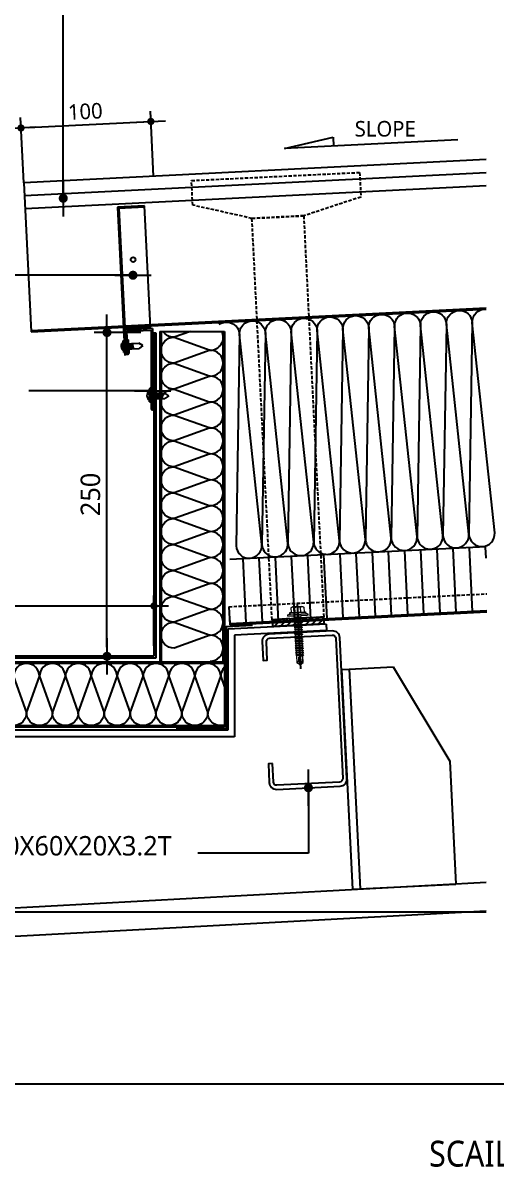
# Model space of a CAD drawing. Header units: millimetres. Extents: x -1365 to 31821, y 84 to 2865.
# Drawn here: x 26763 to 27129, y 141 to 1024 of the extents above; entities that cross this region are included whole.
import ezdxf
from ezdxf.enums import TextEntityAlignment as Align

# ---------------------------------------------------------------- set-up
doc = ezdxf.new("R2010")
doc.units = ezdxf.units.MM
doc.header["$LTSCALE"] = 10
for name, pattern in [('CEN', [62, 60, -1, 0, -1]), ('CEN-GAUN', [32.2, 30, -1, 0.2, -1]), ('HID', [0.375, 0.25, -0.125])]:
    doc.linetypes.add(name, pattern=pattern)
doc.layers.get('DEFPOINTS').update_dxf_attribs({"color": 137})
for name, color, linetype in [('0-3', 3, 'Continuous'), ('0-4', 4, 'Continuous'), ('1', 7, 'Continuous'), ('4ELE', 4, 'Continuous'), ('[]단열재', 8, 'Continuous'), ('A-ELE-9', 9, 'Continuous'), ('A-STL4', 4, 'Continuous'), ('AA-CLXK-CNTL(BLBR)', 11, 'CEN'), ('AA-SECT-STEL', 2, 'Continuous'), ('AC', 9, 'Continuous'), ('CEN', 1, 'CEN-GAUN'), ('DIM', 7, 'Continuous'), ('DIMM', 7, 'Continuous'), ('DM', 7, 'Continuous'), ('SYM-LEAD', 6, 'Continuous'), ('TEXT', 3, 'Continuous'), ('치수선', 1, 'Continuous')]:
    doc.layers.add(name, color=color, linetype=linetype)
doc.layers.add('_0', color=7, linetype='Continuous', lineweight=15)
doc.layers.add('SCREW', color=9, linetype='Continuous', lineweight=5)
doc.styles.add('돋움', font='malgun.ttf', dxfattribs={"width": 0.9})
doc.styles.add('맑은고딕', font='malgun.ttf')
doc.styles.add('스타일1', font='malgun.ttf')
doc.dimstyles.new('GAUN-10', dxfattribs={"dimscale": 10, "dimtxt": 1.5, "dimasz": 0.7, "dimexe": 1, "dimexo": 1, "dimgap": 0.5, "dimtad": 1, "dimdec": 0, "dimzin": 1, "dimdsep": 46, "dimlunit": 6, "dimtxsty": '맑은고딕', "dimblk": 'CJDOT', "dimcen": 0.09, "dimdle": 1, "dimclrd": 256, "dimclre": 256, "dimclrt": 3, "dimadec": 0, "dimazin": 0, "dimtfac": 1, "dimtdec": 0, "dimtix": 1, "dimtmove": 2, "dimatfit": 3, "dimldrblk": 'CJDOT', "dimfxl": 1, "dimtolj": 1, "dimtzin": 1, "dimarcsym": 0})
doc.dimstyles.new('GAUN-8', dxfattribs={"dimscale": 8, "dimtxt": 1.5, "dimasz": 0.7, "dimexe": 1, "dimexo": 1, "dimgap": 0.5, "dimtad": 1, "dimdec": 0, "dimzin": 1, "dimdsep": 46, "dimlunit": 6, "dimtxsty": '맑은고딕', "dimblk": 'CJDOT', "dimcen": 0.09, "dimdle": 1, "dimclrd": 256, "dimclre": 256, "dimclrt": 3, "dimadec": 0, "dimazin": 0, "dimtfac": 1, "dimtdec": 0, "dimtix": 1, "dimtmove": 2, "dimatfit": 3, "dimfxl": 1, "dimtolj": 1, "dimtzin": 1, "dimarcsym": 0})

# ---------------------------------------------------------------- blocks, each defined once
blk = doc.blocks.new('B4')
at = {"layer": 'AC', "color": 8}
for p, q in [((-4.55, 0.46), (-4.55, 0)), ((-4.55, 0.46), (4.55, 0.46)), ((4.55, 0.46), (4.55, 0)), ((-4.55, 0), (4.55, 0)), ((-2.1, 0), (-2.1, -11.36)), ((2.1, 0), (-2.1, -0.7)), ((2.1, -0.7), (-2.1, -1.4)), ((2.1, -1.4), (-2.1, -2.1)), ((2.1, -2.1), (-2.1, -2.8)), ((2.1, -2.8), (-2.1, -3.5)), ((2.1, -3.5), (-2.1, -4.2)), ((2.1, -4.2), (-2.1, -4.9)), ((2.1, -4.9), (-2.1, -5.6)), ((2.1, -5.6), (-2.1, -6.3)), ((2.1, -6.3), (-2.1, -7)), ((2.1, 0), (2.1, -11.36)), ((0, -14.53), (-2.1, -11.36)), ((0, -14.53), (2.1, -11.36))]:
    blk.add_line(p, q, dxfattribs=at)
blk.add_arc((0.13, -2.02), 4.39, 34.36119, 145.63881, dxfattribs=at)
blk = doc.blocks.new('CJDOT')
blk.add_line((-2, 0), (2, 0))
at = {"const_width": 0.5}
blk.add_lwpolyline([(-0.25, 0, 1), (0.25, 0, 1)], format="xyb", close=True, dxfattribs=at)
blk = doc.blocks.new('*D352')
at = {"layer": 'DEFPOINTS', "color": 0, "transparency": 16777216}
for p in [(26861.93, 948.05), (26764.16, 892.8), (26864.44, 897.81)]:
    blk.add_point(p, dxfattribs=at)
at = {"layer": 'DIM', "lineweight": -2, "transparency": 16777216}
for p, q in [((26864.04, 905.8), (26861.53, 956.04)), ((26763.76, 900.79), (26761.24, 951.02)), ((26767.24, 943.31), (26856.33, 947.77))]:
    blk.add_line(p, q, dxfattribs=at)
at = {"layer": 'DIM', "lineweight": -2, "transparency": 16777216, "xscale": 5.6, "yscale": 5.6, "zscale": 5.6}
for p, rotation in [((26761.64, 943.03), 182.8624052258026), ((26861.93, 948.05), 2.862405225802608)]:
    blk.add_blockref('CJDOT', p, dxfattribs=dict(at, rotation=rotation))
at = {"layer": 'DIM', "color": 3, "transparency": 16777216, "insert": (26811.27, 955.76), "char_height": 12, "attachment_point": 5, "rotation": 2.86241, "style": '맑은고딕'}
blk.add_mtext('\\A1;100', dxfattribs=at)
blk = doc.blocks.new('*D353')
at = {"layer": 'DEFPOINTS', "color": 0, "transparency": 16777216}
for p in [(26864.32, 573.96), (26414.32, 535.08), (26864.32, 535.08)]:
    blk.add_point(p, dxfattribs=at)
at = {"layer": 'DIM', "lineweight": -2, "transparency": 16777216}
for p, q in [((26414.32, 543.08), (26414.32, 581.96)), ((26864.32, 543.08), (26864.32, 581.96)), ((26419.92, 573.96), (26858.72, 573.96))]:
    blk.add_line(p, q, dxfattribs=at)
at = {"layer": 'DIM', "lineweight": -2, "transparency": 16777216, "xscale": 5.6, "yscale": 5.6, "zscale": 5.6, "rotation": 180}
blk.add_blockref('CJDOT', (26414.32, 573.96), dxfattribs=at)
at = {"layer": 'DIM', "lineweight": -2, "transparency": 16777216, "xscale": 5.6, "yscale": 5.6, "zscale": 5.6}
blk.add_blockref('CJDOT', (26864.32, 573.96), dxfattribs=at)
at = {"layer": 'DIM', "color": 3, "transparency": 16777216, "insert": (26639.32, 584.16), "char_height": 12, "attachment_point": 5, "style": '맑은고딕'}
blk.add_mtext('\\A1;450', dxfattribs=at)
blk = doc.blocks.new('dsgfdsgsfdgfdsgsdfgfdsg')
at = {"layer": 'AA-CLXK-CNTL(BLBR)', "color": 1}
blk.add_line((-48395.64, -8302.68), (-48395.64, -8353.04), dxfattribs=at)
at = {"layer": 'SCREW', "color": 8}
for p, q in [((-48403.64, -8311.38), (-48401.14, -8310.18)), ((-48403.64, -8311.38), (-48387.64, -8311.38)), ((-48403.64, -8311.38), (-48403.27, -8312.18)), ((-48388.01, -8312.18), (-48403.27, -8312.18)), ((-48400.64, -8305.7), (-48400.64, -8309.38)), ((-48399.26, -8305.18), (-48392.01, -8305.18)), ((-48398.08, -8313.73), (-48398.08, -8312.18)), ((-48398.08, -8313.73), (-48393.2, -8313.23)), ((-48397.89, -8305.7), (-48397.89, -8309.38)), ((-48393.39, -8305.7), (-48393.39, -8309.38)), ((-48393.2, -8313.23), (-48393.2, -8312.18)), ((-48392.51, -8313.58), (-48393.2, -8313.23)), ((-48390.64, -8305.7), (-48390.64, -8309.38)), ((-48387.64, -8311.38), (-48390.14, -8310.18)), ((-48387.64, -8311.38), (-48388.01, -8312.18)), ((-48398.76, -8314.08), (-48392.51, -8313.58)), ((-48398.76, -8314.08), (-48398.08, -8313.73)), ((-48398.76, -8314.08), (-48398.08, -8314.43)), ((-48398.76, -8315.88), (-48392.51, -8315.38)), ((-48398.76, -8315.88), (-48398.08, -8315.53)), ((-48398.76, -8315.88), (-48398.08, -8316.23)), ((-48398.76, -8317.68), (-48392.51, -8317.18)), ((-48398.76, -8317.68), (-48398.08, -8317.33)), ((-48398.76, -8317.68), (-48398.08, -8318.03)), ((-48398.76, -8319.48), (-48392.51, -8318.98)), ((-48398.76, -8319.48), (-48398.08, -8319.13)), ((-48398.76, -8319.48), (-48398.08, -8319.83)), ((-48398.76, -8321.28), (-48392.51, -8320.78)), ((-48398.76, -8321.28), (-48398.08, -8320.93)), ((-48398.76, -8321.28), (-48398.08, -8321.63)), ((-48398.08, -8314.43), (-48393.2, -8313.93)), ((-48398.08, -8315.53), (-48398.08, -8314.43)), ((-48398.08, -8315.53), (-48398.08, -8314.43)), ((-48398.08, -8315.53), (-48393.2, -8315.03)), ((-48398.08, -8316.23), (-48393.2, -8315.73)), ((-48398.08, -8317.33), (-48398.08, -8316.23)), ((-48398.08, -8317.33), (-48398.08, -8316.23)), ((-48398.08, -8317.33), (-48393.2, -8316.83)), ((-48398.08, -8318.03), (-48393.2, -8317.53)), ((-48398.08, -8320.93), (-48398.08, -8318.03)), ((-48398.08, -8319.13), (-48398.08, -8318.03)), ((-48398.08, -8319.13), (-48393.2, -8318.63)), ((-48398.08, -8319.83), (-48393.2, -8319.33)), ((-48398.08, -8320.93), (-48398.08, -8319.83)), ((-48398.08, -8320.93), (-48393.2, -8320.43)), ((-48398.08, -8321.63), (-48393.2, -8321.13)), ((-48398.08, -8322.73), (-48398.08, -8321.63)), ((-48398.08, -8322.73), (-48393.2, -8322.23)), ((-48392.51, -8313.58), (-48393.2, -8313.93)), ((-48393.2, -8315.03), (-48393.2, -8313.93)), ((-48393.2, -8315.03), (-48393.2, -8313.93)), ((-48392.51, -8315.38), (-48393.2, -8315.03)), ((-48392.51, -8315.38), (-48393.2, -8315.73)), ((-48393.2, -8316.83), (-48393.2, -8315.73)), ((-48393.2, -8316.83), (-48393.2, -8315.73)), ((-48392.51, -8317.18), (-48393.2, -8316.83)), ((-48392.51, -8317.18), (-48393.2, -8317.53)), ((-48393.2, -8318.63), (-48393.2, -8317.53)), ((-48393.2, -8318.63), (-48393.2, -8317.53)), ((-48392.51, -8318.98), (-48393.2, -8318.63)), ((-48392.51, -8318.98), (-48393.2, -8319.33)), ((-48393.2, -8320.43), (-48393.2, -8319.33)), ((-48393.2, -8320.43), (-48393.2, -8319.33)), ((-48392.51, -8320.78), (-48393.2, -8320.43)), ((-48392.51, -8320.78), (-48393.2, -8321.13)), ((-48393.2, -8322.23), (-48393.2, -8321.13)), ((-48392.51, -8322.58), (-48393.2, -8322.23)), ((-48398.76, -8323.08), (-48392.51, -8322.58)), ((-48398.76, -8323.08), (-48398.08, -8322.73)), ((-48398.76, -8323.08), (-48398.08, -8323.43)), ((-48398.76, -8324.88), (-48392.51, -8324.38)), ((-48398.76, -8324.88), (-48398.08, -8324.53)), ((-48398.76, -8324.88), (-48398.08, -8325.23)), ((-48398.76, -8326.68), (-48392.51, -8326.18)), ((-48398.76, -8326.68), (-48398.08, -8326.33)), ((-48398.76, -8326.68), (-48398.08, -8327.03)), ((-48398.76, -8328.48), (-48392.51, -8327.98)), ((-48398.76, -8328.48), (-48398.08, -8328.13)), ((-48398.76, -8328.48), (-48398.08, -8328.83)), ((-48398.76, -8330.28), (-48392.51, -8329.78)), ((-48398.76, -8330.28), (-48398.08, -8329.93)), ((-48398.76, -8330.28), (-48398.08, -8330.63)), ((-48398.08, -8323.43), (-48393.2, -8322.93)), ((-48398.08, -8324.53), (-48398.08, -8323.43)), ((-48398.08, -8324.53), (-48393.2, -8324.03)), ((-48398.08, -8325.23), (-48393.2, -8324.73)), ((-48398.08, -8326.33), (-48398.08, -8325.23)), ((-48398.08, -8326.33), (-48393.2, -8325.83)), ((-48398.08, -8327.03), (-48393.2, -8326.53)), ((-48398.08, -8328.13), (-48398.08, -8327.03)), ((-48398.08, -8328.13), (-48393.2, -8327.63)), ((-48398.08, -8328.83), (-48393.2, -8328.33)), ((-48398.08, -8329.93), (-48398.08, -8328.83)), ((-48398.08, -8329.93), (-48393.2, -8329.43)), ((-48398.08, -8330.63), (-48393.2, -8330.13)), ((-48398.08, -8331.73), (-48398.08, -8330.63)), ((-48392.51, -8322.58), (-48393.2, -8322.93)), ((-48393.2, -8324.03), (-48393.2, -8322.93)), ((-48392.51, -8324.38), (-48393.2, -8324.03)), ((-48392.51, -8324.38), (-48393.2, -8324.73)), ((-48393.2, -8325.83), (-48393.2, -8324.73)), ((-48392.51, -8326.18), (-48393.2, -8325.83)), ((-48392.51, -8326.18), (-48393.2, -8326.53)), ((-48393.2, -8327.63), (-48393.2, -8326.53)), ((-48392.51, -8327.98), (-48393.2, -8327.63)), ((-48392.51, -8327.98), (-48393.2, -8328.33)), ((-48393.2, -8329.43), (-48393.2, -8328.33)), ((-48392.51, -8329.78), (-48393.2, -8329.43)), ((-48392.51, -8329.78), (-48393.2, -8330.13)), ((-48393.2, -8331.23), (-48393.2, -8330.13)), ((-48398.76, -8332.08), (-48392.51, -8331.58)), ((-48398.76, -8332.08), (-48398.08, -8331.73)), ((-48398.76, -8332.08), (-48398.08, -8332.43)), ((-48398.76, -8333.88), (-48392.51, -8333.38)), ((-48398.76, -8333.88), (-48398.08, -8333.53)), ((-48398.76, -8333.88), (-48398.08, -8334.23)), ((-48398.76, -8335.68), (-48392.51, -8335.18)), ((-48398.76, -8335.68), (-48398.08, -8335.33)), ((-48398.76, -8335.68), (-48398.08, -8336.03)), ((-48398.76, -8337.48), (-48392.51, -8336.98)), ((-48398.76, -8337.48), (-48398.08, -8337.13)), ((-48398.76, -8337.48), (-48398.08, -8337.83)), ((-48398.76, -8339.28), (-48392.51, -8338.78)), ((-48398.76, -8339.28), (-48398.08, -8338.93)), ((-48398.76, -8339.28), (-48398.08, -8339.63)), ((-48398.08, -8331.73), (-48393.2, -8331.23)), ((-48398.08, -8332.43), (-48393.2, -8331.93)), ((-48398.08, -8333.53), (-48398.08, -8332.43)), ((-48398.08, -8333.53), (-48393.2, -8333.03)), ((-48398.08, -8334.23), (-48393.2, -8333.73)), ((-48398.08, -8335.33), (-48398.08, -8334.23)), ((-48398.08, -8335.33), (-48393.2, -8334.83)), ((-48398.08, -8336.03), (-48393.2, -8335.53)), ((-48398.08, -8337.13), (-48398.08, -8336.03)), ((-48398.08, -8337.13), (-48393.2, -8336.63)), ((-48398.08, -8337.83), (-48393.2, -8337.33)), ((-48398.08, -8338.93), (-48398.08, -8337.83)), ((-48398.08, -8338.93), (-48393.2, -8338.43)), ((-48398.08, -8339.63), (-48393.2, -8339.13)), ((-48398.08, -8340.73), (-48398.08, -8339.63)), ((-48392.51, -8331.58), (-48393.2, -8331.23)), ((-48392.51, -8331.58), (-48393.2, -8331.93)), ((-48393.2, -8333.03), (-48393.2, -8331.93)), ((-48392.51, -8333.38), (-48393.2, -8333.03)), ((-48392.51, -8333.38), (-48393.2, -8333.73)), ((-48393.2, -8334.83), (-48393.2, -8333.73)), ((-48392.51, -8335.18), (-48393.2, -8334.83)), ((-48392.51, -8335.18), (-48393.2, -8335.53)), ((-48393.2, -8336.63), (-48393.2, -8335.53)), ((-48392.51, -8336.98), (-48393.2, -8336.63)), ((-48392.51, -8336.98), (-48393.2, -8337.33)), ((-48393.2, -8338.43), (-48393.2, -8337.33)), ((-48392.51, -8338.78), (-48393.2, -8338.43)), ((-48392.51, -8338.78), (-48393.2, -8339.13)), ((-48393.2, -8340.23), (-48393.2, -8339.13)), ((-48398.76, -8341.08), (-48392.51, -8340.58)), ((-48398.76, -8341.08), (-48398.08, -8340.73)), ((-48398.76, -8341.08), (-48398.08, -8341.43)), ((-48398.76, -8342.88), (-48392.51, -8342.38)), ((-48398.76, -8342.88), (-48398.08, -8342.53)), ((-48398.76, -8342.88), (-48398.08, -8343.23)), ((-48398.08, -8340.73), (-48393.2, -8340.23)), ((-48398.08, -8341.43), (-48393.2, -8340.93)), ((-48398.08, -8342.53), (-48398.08, -8341.43)), ((-48398.08, -8342.53), (-48393.2, -8342.03)), ((-48398.08, -8343.23), (-48396.97, -8343.1)), ((-48397.93, -8343.22), (-48397.93, -8343.22)), ((-48397.93, -8348.4), (-48397.93, -8343.23)), ((-48397.4, -8344), (-48397.93, -8344.21)), ((-48395.64, -8350.19), (-48397.93, -8348.4)), ((-48397.76, -8348.25), (-48397.76, -8344.14)), ((-48395.64, -8350.19), (-48397.76, -8348.25)), ((-48397.04, -8343.14), (-48397.4, -8344)), ((-48397.4, -8344), (-48397.4, -8347.4)), ((-48397.4, -8347.4), (-48395.64, -8350.19)), ((-48395.98, -8342.99), (-48393.05, -8342.66)), ((-48394.78, -8347.23), (-48395.64, -8350.19)), ((-48395.64, -8350.19), (-48393.05, -8348.4)), ((-48394.78, -8347.23), (-48393.05, -8348.4)), ((-48392.51, -8340.58), (-48393.2, -8340.23)), ((-48392.51, -8340.58), (-48393.2, -8340.93)), ((-48393.2, -8342.03), (-48393.2, -8340.93)), ((-48392.51, -8342.38), (-48393.2, -8342.03)), ((-48392.51, -8342.38), (-48393.05, -8342.66)), ((-48393.05, -8342.66), (-48393.05, -8348.4))]:
    blk.add_line(p, q, dxfattribs=at)
blk.add_lwpolyline([(-48389.64, -8310.03), (-48389.64, -8309.53, 0.414214), (-48389.79, -8309.38), (-48400.64, -8309.38), (-48401.49, -8309.38, 0.414214), (-48401.64, -8309.53), (-48401.64, -8310.03, 0.414214), (-48401.49, -8310.18), (-48389.79, -8310.18, 0.414214)], format="xyb", close=True, dxfattribs=at)
for centre, radius, start, end in [((-48399.26, -8307.25), 2.07, 48.39682, 131.60318), ((-48395.64, -8310.29), 5.11, 63.85964, 116.14036), ((-48392.01, -8307.25), 2.07, 48.39682, 131.60318), ((-48396.33, -8344.36), 1.41, 2.68811, 120.33797), ((-48404.99, -8346.25), 10.26, 354.5451, 11.02311)]:
    blk.add_arc(centre, radius, start, end, dxfattribs=at)
blk = doc.blocks.new('sfsfdafasgf')
at = {"layer": '1'}
h = blk.add_hatch(dxfattribs=at)
h.set_pattern_fill('ANSI31', color=256, angle=-6.0729)
h.set_pattern_definition([(38.927099766, (-5138373.1993, 6729294.5468), (-1.994951182, 2.4699787006), [])])
h.paths.add_polyline_path([(-927.05, 495.53), (-927.22, 490.53), (-887.24, 489.21), (-887.07, 494.21)])
blk.add_lwpolyline([(-927.05, 495.53), (-927.22, 490.53), (-887.24, 489.21), (-887.07, 494.21)], close=True, dxfattribs=at)
at = {"layer": '4ELE', "linetype": 'HID'}
for points in [[(-831.62, 815.04), (-876.79, 804.26), (-916.77, 805.59), (-961.54, 819.61), (-960.87, 838.6), (-830.95, 834.03), (-831.62, 815.04)], [(-876.79, 804.26), (-887.07, 494.21), (-927.05, 495.53), (-916.77, 805.59)]]:
    blk.add_lwpolyline(points, close=True, dxfattribs=at)
at = {"layer": '_0', "linetype": 'ByBlock'}
blk.add_lwpolyline([(-887.07, 494.21), (-927.05, 495.53), (-927.22, 490.53), (-887.24, 489.21)], close=True, dxfattribs=at)
at = {"xscale": -1, "rotation": 358.1013737809316}
blk.add_blockref('dsgfdsgsfdgfdsgsdfgfdsg', (-49000.67, 10407.89), dxfattribs=at)
blk = doc.blocks.new('PURLIN-120x60')
at = {"layer": 'A-ELE-9', "linetype": 'ByBlock'}
for p, q in [((-40, 170), (-80, 95)), ((-6, 170), (-40, 170)), ((-6, 170), (-6, 0)), ((0, 170), (0, 0)), ((-80, 95), (-80, 0)), ((0, 0), (-80, 0))]:
    blk.add_line(p, q, dxfattribs=at)
at = {"layer": 'A-ELE-9'}
blk.add_line((0, 170), (-6, 170), dxfattribs=at)
at = {"layer": 'A-STL4'}
blk.add_lwpolyline([(56.8, 100), (60, 100), (60, 85.45, -0.414214), (54.55, 80), (5.45, 80, -0.414214), (0, 85.45), (0, 194.55, -0.414214), (5.45, 200), (54.55, 200, -0.414214), (60, 194.55), (60, 180), (56.8, 180), (56.8, 194.25, 0.414214), (54.25, 196.8), (5.75, 196.8, 0.414214), (3.2, 194.25), (3.2, 85.75, 0.414214), (5.75, 83.2), (54.25, 83.2, 0.414214), (56.8, 85.75)], format="xyb", close=True, dxfattribs=at)
blk = doc.blocks.new('*D348')
at = {"layer": 'DEFPOINTS', "color": 0, "transparency": 16777216}
for p in [(26828.04, 785.08), (26864.32, 785.08), (26864.32, 535.08)]:
    blk.add_point(p, dxfattribs=at)
at = {"layer": 'DM', "lineweight": -2, "transparency": 16777216}
for p, q in [((26854.32, 785.08), (26818.04, 785.08)), ((26828.04, 542.08), (26828.04, 778.08)), ((26854.32, 535.08), (26818.04, 535.08))]:
    blk.add_line(p, q, dxfattribs=at)
at = {"layer": 'DM', "lineweight": -2, "transparency": 16777216, "xscale": 7, "yscale": 7, "zscale": 7}
for p, rotation in [((26828.04, 785.08), 90), ((26828.04, 535.08), 270)]:
    blk.add_blockref('CJDOT', p, dxfattribs=dict(at, rotation=rotation))
at = {"layer": 'DM', "color": 3, "transparency": 16777216, "insert": (26815.3, 660.08), "char_height": 15, "attachment_point": 5, "rotation": 90, "style": '맑은고딕'}
blk.add_mtext('\\A1;250', dxfattribs=at)

msp = doc.modelspace()

# ---------------------------------------------------------------- hatches: boundary and pattern name
at = {"layer": '[]단열재'}
h = msp.add_hatch(dxfattribs=at)
h.set_pattern_fill('ANSI31', color=256, scale=100, angle=45)
h.set_pattern_definition([(272.8183, (27560.81, 825.591), (12.48488, 0.6146), [])])
h.paths.add_polyline_path([(27120.84, 570.31), (27120.84, 619.5), (26922.85, 609.75), (26922.85, 560.41)])

# ---------------------------------------------------------------- linework, layer by layer
for p, q in [((26965.16, 927.12, 0), (27002.77, 935.98, 0)), ((27099.15, 933.82, 0), (26965.16, 927.12, 0)), ((27002.77, 935.98, 0), (27003.12, 929.02, 0)), ((26864.32, 784.73), (26864.32, 535.08)), ((26865.82, 784.8), (26865.82, 533.58)), ((26997.46, 559.95), (26921.42, 556.15)), ((26997.46, 559.95), (26997.71, 554.96)), ((26921.42, 556.15), (26921.42, 477.99)), ((26997.71, 554.96), (26926.42, 551.39)), ((26926.42, 551.39), (26926.42, 472.99)), ((26921.42, 477.99), (26356.96, 477.99)), ((26926.42, 472.99), (26351.96, 472.99)), ((23780.5, 205), (27217.4, 205))]:
    msp.add_line(p, q)
at = {"color": 2}
msp.add_lwpolyline([(26940.36, 558.76), (26920.18, 557.75), (26920.18, 479.17), (26881.43, 479.17)], dxfattribs=at)
at = {"layer": '0-3', "linetype": 'Continuous'}
for p, q in [((26764.37, 890.81), (27120.84, 908.63)), ((26764.87, 880.82), (27120.84, 898.62)), ((26769.47, 786.62), (27120.84, 804.19)), ((26769.51, 785.62), (27120.84, 803.19)), ((26868.82, 785.98), (26868.82, 530.58)), ((26868.82, 785.98), (26918.82, 785.98)), ((26869.82, 786.03), (26869.82, 530.58)), ((26917.82, 530.58), (26917.82, 785.98)), ((26918.82, 785.98), (26918.82, 480.58)), ((26922.2, 573.39), (26922.9, 559.41)), ((26922.85, 560.41), (27121.48, 570.34)), ((26922.9, 559.41), (27121.48, 569.34)), ((26918.82, 530.58), (26359.82, 530.58)), ((26918.82, 529.58), (26359.82, 529.58)), ((26359.82, 481.58), (26917.82, 481.58)), ((26359.82, 480.58), (26918.82, 480.58))]:
    msp.add_line(p, q, dxfattribs=at)
at = {"layer": '0-3', "linetype": 'HID'}
msp.add_line((26922.2, 573.39), (27121.48, 583.36), dxfattribs=at)
at = {"layer": '0-3', "linetype": 'Continuous'}
msp.add_lwpolyline([(27120.84, 918.64), (26763.76, 900.79), (26769.51, 785.62)], dxfattribs=at)
at = {"layer": '0-4'}
for p, q in [((26863.1, 788.09), (26842.16, 787.04)), ((26842.16, 787.04), (26843.07, 769.38)), ((26843.25, 786.09), (26862.1, 787.04)), ((26862.1, 787.04), (26862.1, 726.33)), ((26863.1, 788.09), (26863.1, 726.33)), ((26844.11, 769.43), (26843.25, 786.09)), ((26843.59, 779.42), (26844.63, 779.47)), ((26845.15, 769.49), (26844.63, 779.47)), ((26863.1, 736.33), (26864.1, 736.33)), ((26864.1, 736.33), (26864.1, 726.33))]:
    msp.add_line(p, q, dxfattribs=at)
for points in [[(26857.06, 882.85), (26836.08, 881.8)], [(26836.08, 881.8), (26841.77, 767.96), (26842.77, 768.01), (26841.77, 787.99), (26861.75, 788.99)], [(26857.11, 881.85), (26837.13, 880.85), (26841.72, 788.99), (26861.7, 789.99)], [(26861.75, 788.99), (26857.06, 882.85)]]:
    msp.add_lwpolyline(points, dxfattribs=at)
msp.add_circle((26848.24, 841.37), 1.84, dxfattribs=at)
for centre, radius, start, end in [((26844.11, 769.43), 1.04, 182.86241, 2.97971), ((26863.1, 726.33), 1, 180, 0)]:
    msp.add_arc(centre, radius, start, end, dxfattribs=at)
at = {"layer": '1', "color": 8}
msp.add_line((27120.84, 619.5), (26922.85, 609.75), dxfattribs=at)
for points in [[(26914.66, 791.32, -0.590732), (26930.4, 783.64), (26927.77, 620.32, 1), (26947.74, 621.32), (26930.4, 783.64, -1), (26950.38, 784.64), (26947.74, 621.32, 1), (26967.72, 622.32), (26950.38, 784.64, -1), (26970.35, 785.64), (26967.72, 622.32, 1), (26987.69, 623.32), (26970.35, 785.64, -1), (26990.33, 786.64), (26987.69, 623.32, 1), (27007.67, 624.32), (26990.33, 786.64, -1), (27010.3, 787.64), (27007.67, 624.32, 1), (27027.64, 625.32), (27010.3, 787.64, -1), (27030.28, 788.64), (27027.64, 625.32, 1), (27047.62, 626.31), (27030.28, 788.64, -1), (27050.25, 789.63), (27047.62, 626.31)], [(27047.62, 626.31, 1), (27067.59, 627.31), (27050.25, 789.63, -1), (27070.23, 790.63), (27067.59, 627.31, 1), (27087.57, 628.31), (27070.23, 790.63, -1), (27090.2, 791.63), (27087.57, 628.31, 1), (27107.54, 629.31), (27090.2, 791.63, -1), (27110.18, 792.63), (27107.54, 629.31, 1), (27127.52, 630.31), (27110.18, 792.63, -0.44894), (27120.84, 803.11, -0.44894)], [(26907.82, 671.4, 1), (26907.82, 691.4), (26879.82, 681.4, -1), (26879.82, 701.4), (26907.82, 691.4, 1), (26907.82, 711.4), (26879.82, 701.4, -1), (26879.82, 721.4), (26907.82, 711.4, 1), (26907.82, 731.4), (26879.82, 721.4, -1), (26879.82, 741.4), (26907.82, 731.4, 1), (26907.82, 751.4), (26879.82, 741.4, -1), (26879.82, 761.4), (26907.82, 751.4, 1), (26907.82, 771.4), (26879.82, 761.4, -1), (26879.82, 781.4), (26907.82, 771.4, 0.561538), (26916.71, 785.98, 0.561538)], [(26892.65, 785.98), (26879.82, 781.4, -0.25483), (26871.42, 785.98, -0.25483)], [(26907.82, 531.4, 1), (26907.82, 551.4), (26879.82, 541.4, -1), (26879.82, 561.4), (26907.82, 551.4, 1), (26907.82, 571.4), (26879.82, 561.4, -1), (26879.82, 581.4), (26907.82, 571.4, 1), (26907.82, 591.4), (26879.82, 581.4, -1), (26879.82, 601.4), (26907.82, 591.4, 1), (26907.82, 611.4), (26879.82, 601.4, -1), (26879.82, 621.4), (26907.82, 611.4, 1), (26907.82, 631.4), (26879.82, 621.4, -1), (26879.82, 641.4), (26907.82, 631.4, 1), (26907.82, 651.4), (26879.82, 641.4, -1), (26879.82, 661.4), (26907.82, 651.4, 1), (26907.82, 671.4), (26879.82, 661.4, -1), (26879.82, 681.4), (26907.82, 671.4, 1), (26907.82, 691.4), (26879.82, 681.4, -1), (26879.82, 701.4), (26907.82, 691.4, 1), (26907.82, 711.4), (26879.82, 701.4, -0.474533), (26870.02, 713.4, -0.474533)], [(26895.88, 519.58, 1), (26875.88, 519.58), (26885.88, 491.58, -1), (26865.88, 491.58), (26875.88, 519.58, 1), (26855.88, 519.58), (26865.88, 491.58, -1), (26845.88, 491.58), (26855.88, 519.58, 1), (26835.88, 519.58), (26845.88, 491.58, -1), (26825.88, 491.58), (26835.88, 519.58, 1), (26815.88, 519.58), (26825.88, 491.58, -1), (26805.88, 491.58), (26815.88, 519.58, 1), (26795.88, 519.58), (26805.88, 491.58, -1), (26785.88, 491.58), (26795.88, 519.58, 1), (26775.88, 519.58), (26785.88, 491.58, -1), (26765.88, 491.58), (26775.88, 519.58, 1), (26755.88, 519.58), (26765.88, 491.58, -1), (26745.88, 491.58)], [(26918.82, 482.03, -0.504763), (26905.88, 491.58), (26915.88, 519.58, 1), (26895.88, 519.58), (26905.88, 491.58, -1), (26885.88, 491.58), (26895.88, 519.58, 1), (26875.88, 519.58), (26885.88, 491.58, -0.474533), (26873.87, 481.78)], [(26918.82, 526.67, 0.199529), (26915.88, 519.58), (26918.82, 511.33)]]:
    msp.add_lwpolyline(points, format="xyb", dxfattribs=at)
at = {"layer": 'AA-SECT-STEL'}
for p, q in [((27120.84, 360.35), (26458.86, 324.64)), ((27120.84, 338.32), (26458.86, 302.61))]:
    msp.add_line(p, q, dxfattribs=at)
at = {"layer": 'CEN', "color": 1, "linetype": 'CEN'}
msp.add_line((27120.84, 337.64), (25738.75, 337.64), dxfattribs=at)
at = {"layer": 'DIMM'}
for p, q in [((26864.32, 784.73), (26865.82, 784.8, 0)), ((26865.82, 533.58), (26412.82, 533.58)), ((26864.32, 535.08), (26414.32, 535.08))]:
    msp.add_line(p, q, dxfattribs=at)

# ---------------------------------------------------------------- block references
at = {"linetype": 'HID', "rotation": 4.761031448134364}
msp.add_blockref('sfsfdafasgf', (27920.51, 146.49), dxfattribs=at)
for p, rotation in [((26841.35, 774.28), 92.86240522172623), ((26861.32, 736.15), 90.6011385596668)]:
    msp.add_blockref('B4', p, dxfattribs=dict(rotation=rotation))
at = {"xscale": -1, "rotation": 2.862405226070424}
msp.add_blockref('PURLIN-120x60', (27017.61, 355.19), dxfattribs=at)

# ---------------------------------------------------------------- texts
at = {"layer": 'TEXT', "color": 3, "style": '스타일1'}
for s, height, p in [('SLOPE', 12, (27019.41, 942.42, 0)), ('PURLIN: C-120X60X20X3.2T', 15, (26628.13, 388.82))]:
    msp.add_text(s, height=height, dxfattribs=at).set_placement(p, align=Align.MIDDLE_LEFT)
at = {"layer": '치수선', "color": 3, "insert": (27127.9, 150.89), "char_height": 20, "attachment_point": 5, "style": '돋움'}
msp.add_mtext('\\pxqr;SCAIL 1:5', dxfattribs=at)

# ---------------------------------------------------------------- dimensions: what is measured, and where the dimension line sits
at = {"layer": 'DIM'}
dim = msp.add_aligned_dim(p1=(26764.16, 892.8), p2=(26864.44, 897.81), distance=50.3, dimstyle='GAUN-8', dxfattribs=at)
dim.commit()
dim.dimension.update_dxf_attribs({"geometry": '*D352', "text_midpoint": (26811.27, 955.76)})
dim = msp.add_linear_dim(base=(26864.32, 573.96), p1=(26414.32, 535.08), p2=(26864.32, 535.08), text='450', dimstyle='GAUN-8', dxfattribs=at)
dim.commit()
dim.dimension.update_dxf_attribs({"geometry": '*D353', "text_midpoint": (26639.32, 584.16)})
at = {"layer": 'DM'}
dim = msp.add_linear_dim(base=(26828.04, 785.08), p1=(26864.32, 535.08), p2=(26864.32, 785.08), angle=90, dimstyle='GAUN-10', dxfattribs=at)
dim.commit()
dim.dimension.update_dxf_attribs({"geometry": '*D348', "text_midpoint": (26815.3, 660.08)})

# ---------------------------------------------------------------- leaders
at = {"layer": 'SYM-LEAD'}
for points in [[(26794.26, 888.76), (26794.26, 1080.45), (26835.51, 1080.45)], [(26848.13, 829.3, 0), (26737.66, 829.3, 0)], [(26863.24, 740.03, 0), (26767.66, 740.03, 0)], [(26983.65, 433.59), (26983.65, 383.21), (26898.24, 383.21)]]:
    msp.add_leader(points, dimstyle='GAUN-10', dxfattribs=at)

doc.saveas('drawing.dxf')
